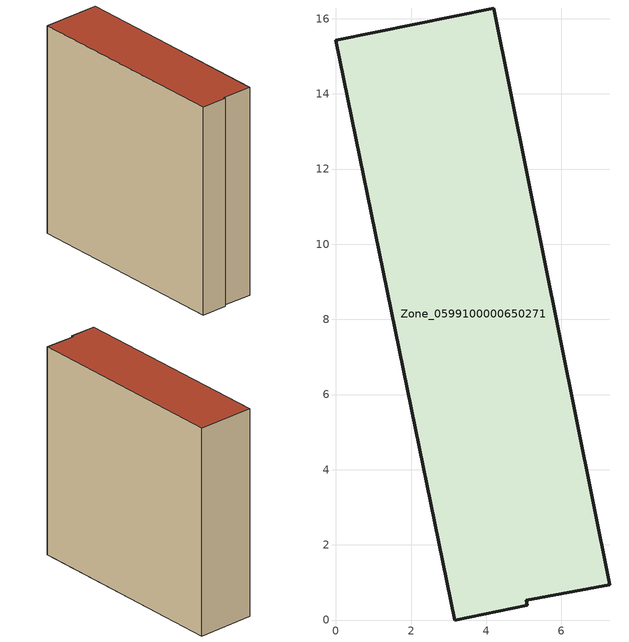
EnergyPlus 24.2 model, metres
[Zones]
Zone_0599100000650271
 floor ground (C_G): 7.28,0.94 5.06,0.53 5.09,0.39 3.16,0 0,15.43 4.2,16.29 z0
 wall outside (C_F): 7.28,0.94 4.2,16.29 0,15.43 3.16,0 5.09,0.39 5.06,0.53 7.28,0.94 z0:15.7
 roof outside (C_R): 5.06,0.53 7.28,0.94 4.2,16.29 0,15.43 3.16,0 5.09,0.39 z15.7
[BUILDING]
Pand.0599100000650271: North Axis=0; Terrain=City; Loads Convergence Tolerance Value=0.04; Temperature Convergence Tolerance Value=0.4; Solar Distribution=FullExterior; Maximum Number of Warmup Days=25; Minimum Number of Warmup Days=1
[Site:Location]
Rotterdam.The.Hague.AP_ZH_NLD Design_Conditions: Latitude=51.96; Longitude=4.45; Time Zone=1; Elevation=-4.5
[SITE:GROUNDTEMPERATURE:BUILDINGSURFACE]
18, 18, 18, 18, 18, 18, 18, 18, 18, 18, 18, 18
[MATERIAL] Thermal Absorptance=0.9; Solar Absorptance=0.7; Visible Absorptance=0.7
Name | Roughness | Thickness | Conductivity | Density | Specific Heat
G.TI.1946 | MediumSmooth | 0.15 | 1 | 540 | 1210
F.TI.1946 | Rough | 0.3 | 0.857143 | 1920 | 840
R.TI.1946 | MediumRough | 0.2 | 0.1 | 1500 | 1000
[CONSTRUCTION]
C_G: G.TI.1946
C_F: F.TI.1946
C_R: R.TI.1946
[ZONE]
Zone_0599100000650271: Type=1; Multiplier=1; Ceiling Height=Autocalculate; Volume=Autocalculate; Floor Area=autocalculate; Part of Total Floor Area=Yes
[ZONEINFILTRATION:DESIGNFLOWRATE]
Infil_Zone_0599100000650271: Zone or ZoneList or Space or SpaceList=Zone_0599100000650271; Schedule=AlwaysOn; Design Flow Rate Calculation Method=Flow/Area; Flow Rate per Floor Area=0.003; Constant Term Coefficient=1; Temperature Term Coefficient=0; Velocity Term Coefficient=0; Velocity Squared Term Coefficient=0
[HVACTEMPLATE:ZONE:IDEALLOADSAIRSYSTEM]
Zone_0599100000650271: Maximum Heating Supply Air Temperature=50; Minimum Cooling Supply Air Temperature=13; Maximum Heating Supply Air Humidity Ratio=0.0156; Minimum Cooling Supply Air Humidity Ratio=0.0077; Heating Limit=NoLimit; Cooling Limit=NoLimit; Dehumidification Control Type=ConstantSensibleHeatRatio; Cooling Sensible Heat Ratio=0.7; Dehumidification Setpoint=60; Humidification Control Type=None; Humidification Setpoint=30; Outdoor Air Method=None; Outdoor Air Flow Rate per Person=0.00944; Outdoor Air Flow Rate per Zone Floor Area=0; Outdoor Air Flow Rate per Zone=0; Demand Controlled Ventilation Type=None; Outdoor Air Economizer Type=NoEconomizer; Heat Recovery Type=None; Sensible Heat Recovery Effectiveness=0.7; Latent Heat Recovery Effectiveness=0.65
[ZONECONTROL:THERMOSTAT]
ThermostatControl_Zone_0599100000650271: Zone or ZoneList=Zone_0599100000650271; Control Type Schedule=DualSetpointControlType; Control 1=Thermostat_Zone_0599100000650271; Temperature Difference Between Cutout And Setpoint=0
[THERMOSTATSETPOINT:DUALSETPOINT]
Thermostat_Zone_0599100000650271: Heating Setpoint Temperature Schedule=HeatingSetpoint_Zone_0599100000650271; Cooling Setpoint Temperature Schedule=CoolingSetpoint_Zone_0599100000650271
[SCHEDULE:COMPACT]
HeatingSetpoint_Zone_0599100000650271: Through: 12/31, For: AllDays, Until: 24:00, 21
CoolingSetpoint_Zone_0599100000650271: Through: 12/31, For: AllDays, Until: 24:00, 24
DualSetpointControlType: Through: 12/31, For: AllDays, Until: 24:00, 4
AlwaysOn: Through: 12/31, For: AllDays, Until: 24:00, 1
